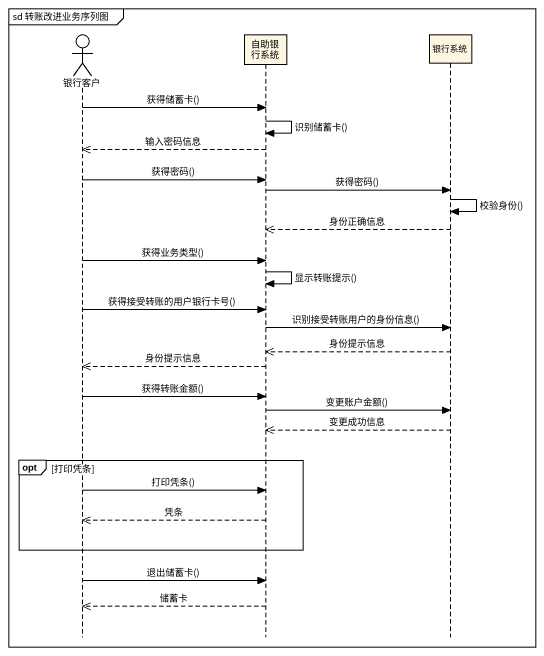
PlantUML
@startuml
mainframe sd 转账改进业务序列图
hide footbox
actor 银行客户
participant 自助银行系统
participant 银行系统

银行客户 -> 自助银行系统 : 获得储蓄卡()
自助银行系统 -> 自助银行系统 : 识别储蓄卡()
自助银行系统 -->> 银行客户 : 输入密码信息
银行客户 -> 自助银行系统 : 获得密码()
自助银行系统 -> 银行系统 : 获得密码()
银行系统 -> 银行系统 : 校验身份()
银行系统 -->> 自助银行系统 : 身份正确信息
银行客户 -> 自助银行系统 : 获得业务类型()
自助银行系统 -> 自助银行系统 : 显示转账提示()
银行客户 -> 自助银行系统 : 获得接受转账的用户银行卡号()
自助银行系统 -> 银行系统 : 识别接受转账用户的身份信息()
银行系统 -->> 自助银行系统 : 身份提示信息
自助银行系统 -->> 银行客户 : 身份提示信息
银行客户 -> 自助银行系统 : 获得转账金额()
自助银行系统 -> 银行系统 : 变更账户金额()
银行系统 -->> 自助银行系统 : 变更成功信息
opt 打印凭条
  银行客户 -> 自助银行系统 : 打印凭条()
  自助银行系统 -->> 银行客户 : 凭条
end
银行客户 -> 自助银行系统 : 退出储蓄卡()
自助银行系统 -->> 银行客户 : 储蓄卡
@enduml
